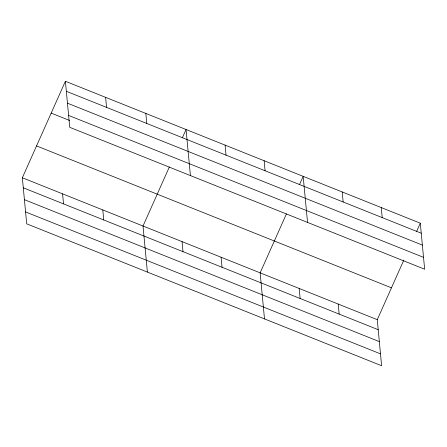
<?xml version="1.0" encoding="UTF-8"?>
<svg xmlns="http://www.w3.org/2000/svg" width="447" height="447" viewBox="0 0 447 447"><rect width="100%" height="100%" fill="white"/><g stroke="black" fill="none" stroke-linecap="round" stroke-linejoin="round"><path stroke-width="0.67" d="M403.842 260.07L377.262 319.678L381.615 365.735L26.703 223.824L22.35 177.766L65.385 81.265L420.297 223.176L424.65 269.234L69.738 127.322L65.385 81.265M169.324 167.038L143.018 226.014L147.376 272.072M182.365 137.793L186.053 129.513L190.411 175.57M286.443 213.867L260.137 272.849L264.495 318.907M299.484 184.622L303.178 176.347L307.53 222.405M416.604 231.457L420.297 223.176M66.335 91.3L421.247 233.211M67.458 103.184L422.37 245.096M68.614 115.432L423.527 257.343M51.181 113.108L69.698 120.511M36.553 145.918L391.46 287.834M22.35 177.766L377.262 319.678M23.3 187.801L378.207 329.713M24.423 199.686L379.335 341.603M25.58 211.934L380.492 353.851M381.257 207.564L382.207 217.6M342.218 191.953L343.162 201.988M338.223 304.072L339.167 314.101M299.183 288.46L300.127 298.495M264.138 160.736L265.082 170.771M225.098 145.124L226.042 155.159M221.097 257.237L222.047 267.272M182.058 241.626L183.007 251.661M145.834 113.432L146.778 123.461M105.609 97.345L106.559 107.381M102.799 209.934L103.743 219.969M62.574 193.847L63.524 203.882"/></g></svg>
